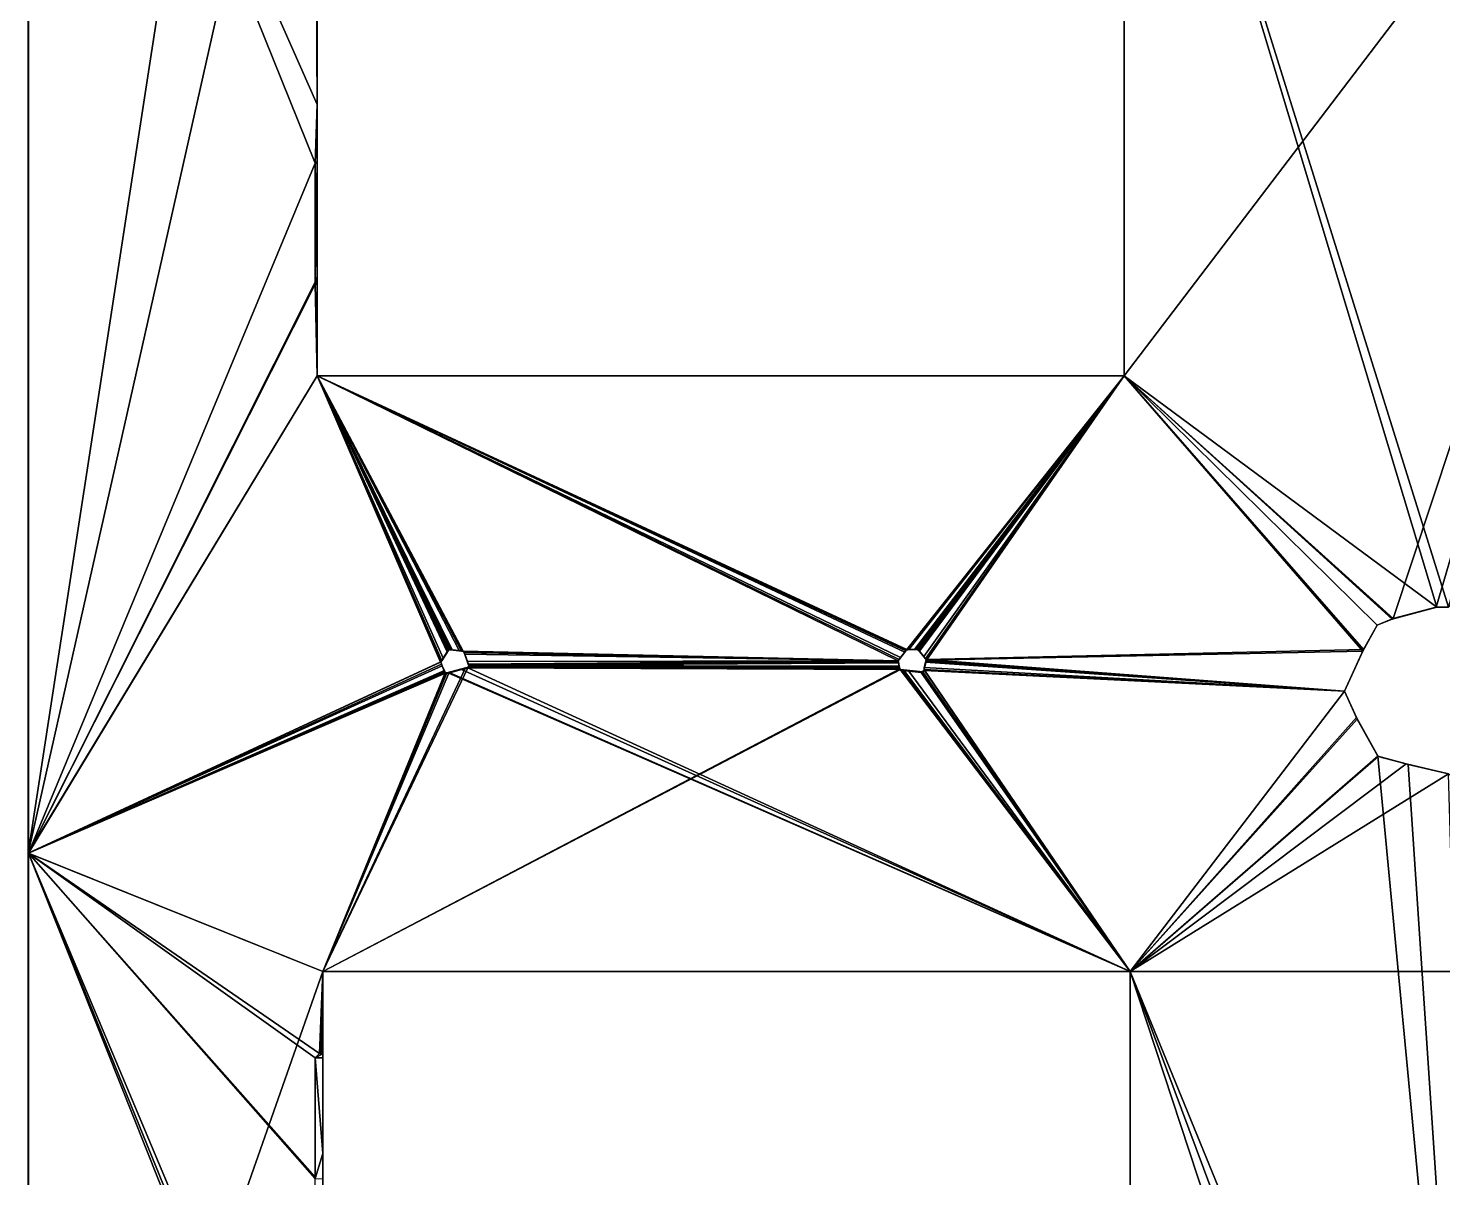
# Model space of a CAD drawing. Extents: x -24027 to 8739, y -18642 to 13672.
# Drawn here: x -24027 to -15820, y -12393 to -5721 of the extents above; entities that cross this region are included whole.
import ezdxf

# ---------------------------------------------------------------- set-up
doc = ezdxf.new("R2010")
doc.units = 0
doc.layers.get('0').update_dxf_attribs({"linetype": 'CONTINUOUS'})

msp = doc.modelspace()

# ---------------------------------------------------------------- linework, layer by layer
at = {"color": 7}
for points in [[(-24026.9, 11101.4, -3441.7), (-22335.1, 485.3, -3441.7), (-24026.9, -10508.1, -3441.7), (-24026.9, 11101.4, -3441.7)], [(-24026.9, 11101.4, -3441.7), (-24026.9, -10508.1, -3441.7), (-24026.9, 11101.4, -4434.5), (-24026.9, 11101.4, -3441.7)], [(-24026.9, -16070.9, -4434.5), (-24026.9, 11101.4, -4434.5), (-24026.9, -10508.1, -3441.7), (-24026.9, -16070.9, -4434.5)], [(-24026.9, 11101.4, -4434.5), (-24026.9, -16070.9, -4434.5), (-24026.2, -10508.1, -4434.5), (-24026.9, 11101.4, -4434.5)], [(-24026.9, 11101.4, -4434.5), (-24026.2, -10508.1, -4434.5), (-24026.2, -2375, -4434.5), (-24026.9, 11101.4, -4434.5)], [(-22351.7, -3054.1, -3441.7), (-24026.9, -10508.1, -3441.7), (-22335.1, 485.3, -3441.7), (-22351.7, -3054.1, -3441.7)], [(-22351.7, -6162.2, -4434.5), (-24026.2, -2375, -4434.5), (-22362.3, -6503.9, -4434.5), (-22351.7, -6162.2, -4434.5)], [(-22362.7, -4213.4, -4434.5), (-24026.2, -2375, -4434.5), (-22351.7, -6162.2, -4434.5), (-22362.7, -4213.4, -4434.5)], [(-24026.2, -10508.1, -4434.5), (-22362.3, -6503.9, -4434.5), (-24026.2, -2375, -4434.5), (-24026.2, -10508.1, -4434.5)], [(-17667.6, -7738.5, -4434.5), (-16107, -9146.4, -4434.5), (-14078.3, -3021, -4434.5), (-17667.6, -7738.5, -4434.5)], [(-17667.6, -3054.1, -4434.5), (-17667.6, -7738.5, -4434.5), (-14078.3, -3021, -4434.5), (-17667.6, -3054.1, -4434.5)], [(-15858.3, -9080.1, -4434.5), (-14078.3, -3021, -4434.5), (-16107, -9146.4, -4434.5), (-15858.3, -9080.1, -4434.5)], [(-15786.9, -9080.1, -4434.5), (-14078.3, -3021, -4434.5), (-15858.3, -9080.1, -4434.5), (-15786.9, -9080.1, -4434.5)], [(-24026.9, -10508.1, -3441.7), (-22351.7, -3054.1, -3441.7), (-22351.7, -7738.5, -3441.7), (-24026.9, -10508.1, -3441.7)], [(-22351.7, -7738.5, -3441.7), (-22351.7, -3054.1, -3441.7), (-22351.7, -6504.1, -4237.8), (-22351.7, -7738.5, -3441.7)], [(-22351.7, -4213.4, -4235.2), (-22351.7, -6504.1, -4237.8), (-22351.7, -3054.1, -3441.7), (-22351.7, -4213.4, -4235.2)], [(-17667.6, -3054.1, -3441.7), (-17667.6, -7738.5, -3441.7), (-17667.6, -7738.5, -4434.5), (-17667.6, -3054.1, -3441.7)], [(-17667.6, -7738.5, -4434.5), (-17667.6, -3054.1, -4434.5), (-17667.6, -3054.1, -3441.7), (-17667.6, -7738.5, -4434.5)], [(-15853.3, -9080.1, -3441.7), (-17667.6, -3054.1, -3441.7), (-15786.9, -9080.1, -3441.7), (-15853.3, -9080.1, -3441.7)], [(-17667.6, -7738.5, -3441.7), (-17667.6, -3054.1, -3441.7), (-15853.3, -9080.1, -3441.7), (-17667.6, -7738.5, -3441.7)], [(-17667.6, -3054.1, -3441.7), (-14078.3, -7705.4, -3441.7), (-15786.9, -9080.1, -3441.7), (-17667.6, -3054.1, -3441.7)], [(-22362.1, -4213.8, -4434.5), (-22362.7, -4213.4, -4434.5), (-22351.7, -6162.2, -4434.5), (-22362.1, -4213.8, -4434.5)], [(-22351.7, -4224, -4434.5), (-22362.1, -4213.8, -4434.5), (-22351.7, -6162.2, -4434.5), (-22351.7, -4224, -4434.5)], [(-22351.7, -6162.2, -4434.5), (-22351.7, -6504.1, -4237.8), (-22351.7, -4213.4, -4235.2), (-22351.7, -6162.2, -4434.5)], [(-22351.7, -4213.4, -4252), (-22351.7, -6162.2, -4434.5), (-22351.7, -4213.4, -4235.2), (-22351.7, -4213.4, -4252)], [(-22351.7, -4224, -4379.6), (-22351.7, -6162.2, -4434.5), (-22351.7, -4213.4, -4252), (-22351.7, -4224, -4379.6)], [(-22351.7, -4224, -4434.5), (-22351.7, -6162.2, -4434.5), (-22351.7, -4224, -4379.6), (-22351.7, -4224, -4434.5)], [(-22351.7, -6493.3, -4434.5), (-22351.7, -6162.2, -4434.5), (-22362.3, -6503.9, -4434.5), (-22351.7, -6493.3, -4434.5)], [(-22351.7, -6503.4, -4242), (-22351.7, -6162.2, -4434.5), (-22351.7, -6504.1, -4255.1), (-22351.7, -6503.4, -4242)], [(-22351.7, -6503.4, -4242), (-22351.7, -6504.1, -4237.8), (-22351.7, -6162.2, -4434.5), (-22351.7, -6503.4, -4242)], [(-22351.7, -6504.1, -4255.1), (-22351.7, -6162.2, -4434.5), (-22351.7, -6493.5, -4381.8), (-22351.7, -6504.1, -4255.1)], [(-22351.7, -6493.3, -4434.5), (-22351.7, -6493.5, -4381.8), (-22351.7, -6162.2, -4434.5), (-22351.7, -6493.3, -4434.5)], [(-22362.3, -6503.9, -4434.5), (-24026.2, -10508.1, -4434.5), (-22362.3, -6504.1, -4434.5), (-22362.3, -6503.9, -4434.5)], [(-22362.6, -7195, -4434.5), (-22362.3, -6504.1, -4434.5), (-24026.2, -10508.1, -4434.5), (-22362.6, -7195, -4434.5)], [(-22362.3, -6504.1, -4373), (-22362.6, -7195, -4434.5), (-22362.6, -7205.7, -4374.3), (-22362.3, -6504.1, -4373)], [(-22362.6, -7205.7, -4374.3), (-22351.7, -7162, -4235.1), (-22362.3, -6504.1, -4373), (-22362.6, -7205.7, -4374.3)], [(-22362.3, -6504.1, -4373), (-22362.3, -6504.1, -4434.5), (-22362.6, -7195, -4434.5), (-22362.3, -6504.1, -4373)], [(-22362.3, -6503.9, -4434.5), (-22351.7, -6493.5, -4381.8), (-22351.7, -6493.3, -4434.5), (-22362.3, -6503.9, -4434.5)], [(-22362.3, -6503.9, -4434.5), (-22362.3, -6504.1, -4373), (-22351.7, -6493.5, -4381.8), (-22362.3, -6503.9, -4434.5)], [(-22351.7, -6504.1, -4255.1), (-22351.7, -6493.5, -4381.8), (-22362.3, -6504.1, -4373), (-22351.7, -6504.1, -4255.1)], [(-22351.7, -6504.1, -4255.1), (-22362.3, -6504.1, -4373), (-22351.7, -6503.4, -4242), (-22351.7, -6504.1, -4255.1)], [(-22351.7, -6503.4, -4242), (-22362.3, -6504.1, -4373), (-22351.7, -6504.1, -4237.8), (-22351.7, -6503.4, -4242)], [(-22362.3, -6504.1, -4434.5), (-22362.3, -6504.1, -4373), (-22362.3, -6503.9, -4434.5), (-22362.3, -6504.1, -4434.5)], [(-22351.7, -6504.1, -4237.8), (-22362.3, -6504.1, -4373), (-22351.7, -7162, -4235.1), (-22351.7, -6504.1, -4237.8)], [(-22351.7, -7162, -4235.1), (-22351.7, -7738.5, -3441.7), (-22351.7, -6504.1, -4237.8), (-22351.7, -7162, -4235.1)], [(-22362.6, -7195, -4434.5), (-24026.2, -10508.1, -4434.5), (-22362.6, -7205.7, -4434.5), (-22362.6, -7195, -4434.5)], [(-24026.2, -10508.1, -4434.5), (-22351.7, -7738.5, -4434.5), (-22362.6, -7205.7, -4434.5), (-24026.2, -10508.1, -4434.5)], [(-22351.7, -7162, -4235.1), (-22362.6, -7205.7, -4374.3), (-22351.7, -7205.7, -4235.2), (-22351.7, -7162, -4235.1)], [(-22362.6, -7205.7, -4434.5), (-22362.6, -7205.7, -4374.3), (-22362.6, -7195, -4434.5), (-22362.6, -7205.7, -4434.5)], [(-22351.7, -7205.6, -4408.6), (-22351.7, -7205.7, -4252), (-22362.6, -7205.7, -4374.3), (-22351.7, -7205.6, -4408.6)], [(-22362.6, -7205.7, -4374.3), (-22362.1, -7206.1, -4434.5), (-22351.7, -7205.6, -4408.6), (-22362.6, -7205.7, -4374.3)], [(-22362.6, -7205.7, -4374.3), (-22351.7, -7205.7, -4252), (-22351.7, -7205.7, -4235.2), (-22362.6, -7205.7, -4374.3)], [(-22362.1, -7206.1, -4434.5), (-22362.6, -7205.7, -4374.3), (-22362.6, -7205.7, -4434.5), (-22362.1, -7206.1, -4434.5)], [(-22362.1, -7206.1, -4434.5), (-22362.6, -7205.7, -4434.5), (-22351.7, -7738.5, -4434.5), (-22362.1, -7206.1, -4434.5)], [(-22351.7, -7205.8, -4434.5), (-22351.7, -7205.6, -4408.6), (-22362.1, -7206.1, -4434.5), (-22351.7, -7205.8, -4434.5)], [(-22351.7, -7738.5, -4434.5), (-22351.7, -7205.8, -4434.5), (-22362.1, -7206.1, -4434.5), (-22351.7, -7738.5, -4434.5)], [(-22351.7, -7205.7, -4235.2), (-22351.7, -7738.5, -3441.7), (-22351.7, -7162, -4235.1), (-22351.7, -7205.7, -4235.2)], [(-22351.7, -7205.6, -4408.6), (-22351.7, -7738.5, -4434.5), (-22351.7, -7205.7, -4252), (-22351.7, -7205.6, -4408.6)], [(-22351.7, -7205.8, -4434.5), (-22351.7, -7738.5, -4434.5), (-22351.7, -7205.6, -4408.6), (-22351.7, -7205.8, -4434.5)], [(-22351.7, -7205.7, -4252), (-22351.7, -7738.5, -4434.5), (-22351.7, -7205.7, -4235.2), (-22351.7, -7205.7, -4252)], [(-22351.7, -7738.5, -3441.7), (-22351.7, -7205.7, -4235.2), (-22351.7, -7738.5, -4434.5), (-22351.7, -7738.5, -3441.7)], [(-24026.9, -10508.1, -3441.7), (-22351.7, -7738.5, -3441.7), (-21633.7, -9398, -3441.7), (-24026.9, -10508.1, -3441.7)], [(-22351.7, -7738.5, -4434.5), (-24026.2, -10508.1, -4434.5), (-21634.3, -9401, -4434.5), (-22351.7, -7738.5, -4434.5)], [(-17667.6, -7738.5, -4434.5), (-17667.6, -7738.5, -3441.7), (-22351.7, -7738.5, -4434.5), (-17667.6, -7738.5, -4434.5)], [(-18965.7, -9373.6, -3441.7), (-22351.7, -7738.5, -3441.7), (-18941.7, -9341.4, -3441.7), (-18965.7, -9373.6, -3441.7)], [(-18978.9, -9391.4, -3441.7), (-22351.7, -7738.5, -3441.7), (-18965.7, -9373.6, -3441.7), (-18978.9, -9391.4, -3441.7)], [(-18941.7, -9341.4, -3441.7), (-22351.7, -7738.5, -3441.7), (-18936.6, -9332.4, -3441.7), (-18941.7, -9341.4, -3441.7)], [(-21526.8, -9333.3, -3441.7), (-21567.2, -9329, -3441.7), (-22351.7, -7738.5, -3441.7), (-21526.8, -9333.3, -3441.7)], [(-21582.2, -9327.1, -3441.7), (-22351.7, -7738.5, -3441.7), (-21567.2, -9329, -3441.7), (-21582.2, -9327.1, -3441.7)], [(-21596.3, -9340.7, -3441.7), (-22351.7, -7738.5, -3441.7), (-21582.2, -9327.1, -3441.7), (-21596.3, -9340.7, -3441.7)], [(-22351.7, -7738.5, -3441.7), (-21504.4, -9335.7, -3441.7), (-21526.8, -9333.3, -3441.7), (-22351.7, -7738.5, -3441.7)], [(-17667.6, -7738.5, -3441.7), (-18928.6, -9327.1, -3441.7), (-22351.7, -7738.5, -3441.7), (-17667.6, -7738.5, -3441.7)], [(-22351.7, -7738.5, -3441.7), (-18978.9, -9391.4, -3441.7), (-21504.4, -9335.7, -3441.7), (-22351.7, -7738.5, -3441.7)], [(-18928.6, -9327.1, -3441.7), (-18936.6, -9332.4, -3441.7), (-22351.7, -7738.5, -3441.7), (-18928.6, -9327.1, -3441.7)], [(-21620.2, -9377.4, -3441.7), (-22351.7, -7738.5, -3441.7), (-21596.3, -9340.7, -3441.7), (-21620.2, -9377.4, -3441.7)], [(-21620.2, -9377.4, -3441.7), (-21633.7, -9398, -3441.7), (-22351.7, -7738.5, -3441.7), (-21620.2, -9377.4, -3441.7)], [(-22351.7, -7738.5, -4434.5), (-21634.3, -9401, -4434.5), (-21628.3, -9391.8, -4434.5), (-22351.7, -7738.5, -4434.5)], [(-21590.4, -9333.7, -4434.5), (-21584, -9327.6, -4434.5), (-22351.7, -7738.5, -4434.5), (-21590.4, -9333.7, -4434.5)], [(-21628.3, -9391.8, -4434.5), (-21590.4, -9333.7, -4434.5), (-22351.7, -7738.5, -4434.5), (-21628.3, -9391.8, -4434.5)], [(-18973.3, -9385, -4434.5), (-22351.7, -7738.5, -4434.5), (-18979.2, -9392.9, -4434.5), (-18973.3, -9385, -4434.5)], [(-18933, -9330, -4434.5), (-22351.7, -7738.5, -4434.5), (-18935.3, -9334, -4434.5), (-18933, -9330, -4434.5)], [(-22351.7, -7738.5, -4434.5), (-21503.3, -9336.4, -4434.5), (-18979.2, -9392.9, -4434.5), (-22351.7, -7738.5, -4434.5)], [(-18929.4, -9327.6, -4434.5), (-22351.7, -7738.5, -4434.5), (-18933, -9330, -4434.5), (-18929.4, -9327.6, -4434.5)], [(-21513.4, -9335.3, -4434.5), (-21503.3, -9336.4, -4434.5), (-22351.7, -7738.5, -4434.5), (-21513.4, -9335.3, -4434.5)], [(-21577.3, -9328.4, -4434.5), (-21513.4, -9335.3, -4434.5), (-22351.7, -7738.5, -4434.5), (-21577.3, -9328.4, -4434.5)], [(-21584, -9327.6, -4434.5), (-21577.3, -9328.4, -4434.5), (-22351.7, -7738.5, -4434.5), (-21584, -9327.6, -4434.5)], [(-18973.3, -9385, -4434.5), (-18935.3, -9334, -4434.5), (-22351.7, -7738.5, -4434.5), (-18973.3, -9385, -4434.5)], [(-17667.6, -7738.5, -4434.5), (-22351.7, -7738.5, -4434.5), (-18929.4, -9327.6, -4434.5), (-17667.6, -7738.5, -4434.5)], [(-22351.7, -7738.5, -4434.5), (-17667.6, -7738.5, -3441.7), (-22351.7, -7738.5, -3441.7), (-22351.7, -7738.5, -4434.5)], [(-18929.4, -9327.6, -4434.5), (-18924.2, -9327.6, -4434.5), (-17667.6, -7738.5, -4434.5), (-18929.4, -9327.6, -4434.5)], [(-17667.6, -7738.5, -3441.7), (-18916.9, -9327.1, -3441.7), (-18928.6, -9327.1, -3441.7), (-17667.6, -7738.5, -3441.7)], [(-17667.6, -7738.5, -4434.5), (-18924.2, -9327.6, -4434.5), (-18874.8, -9326.3, -4434.5), (-17667.6, -7738.5, -4434.5)], [(-18885.6, -9326.3, -3441.7), (-18916.9, -9327.1, -3441.7), (-17667.6, -7738.5, -3441.7), (-18885.6, -9326.3, -3441.7)], [(-18868.3, -9325.8, -3441.7), (-18885.6, -9326.3, -3441.7), (-17667.6, -7738.5, -3441.7), (-18868.3, -9325.8, -3441.7)], [(-18874.8, -9326.3, -4434.5), (-18867, -9326.1, -4434.5), (-17667.6, -7738.5, -4434.5), (-18874.8, -9326.3, -4434.5)], [(-18856.1, -9335.3, -3441.7), (-18868.3, -9325.8, -3441.7), (-17667.6, -7738.5, -3441.7), (-18856.1, -9335.3, -3441.7)], [(-18861.5, -9330.4, -4434.5), (-17667.6, -7738.5, -4434.5), (-18867, -9326.1, -4434.5), (-18861.5, -9330.4, -4434.5)], [(-17667.6, -7738.5, -4434.5), (-18861.5, -9330.4, -4434.5), (-18821.2, -9379.8, -4434.5), (-17667.6, -7738.5, -4434.5)], [(-18830.6, -9366.5, -3441.7), (-18856.1, -9335.3, -3441.7), (-17667.6, -7738.5, -3441.7), (-18830.6, -9366.5, -3441.7)], [(-18830.6, -9366.5, -3441.7), (-17667.6, -7738.5, -3441.7), (-18816.5, -9383.9, -3441.7), (-18830.6, -9366.5, -3441.7)], [(-18821.2, -9379.8, -4434.5), (-18814.9, -9387.6, -4434.5), (-17667.6, -7738.5, -4434.5), (-18821.2, -9379.8, -4434.5)], [(-18816.5, -9383.9, -3441.7), (-17667.6, -7738.5, -3441.7), (-16279, -9326.5, -3441.7), (-18816.5, -9383.9, -3441.7)], [(-17667.6, -7738.5, -4434.5), (-18814.9, -9387.6, -4434.5), (-16284.1, -9336.4, -4434.5), (-17667.6, -7738.5, -4434.5)], [(-15853.3, -9080.1, -3441.7), (-16114.1, -9149.6, -3441.7), (-17667.6, -7738.5, -3441.7), (-15853.3, -9080.1, -3441.7)], [(-16114.1, -9149.6, -3441.7), (-16200.8, -9185.2, -3441.7), (-17667.6, -7738.5, -3441.7), (-16114.1, -9149.6, -3441.7)], [(-16200.8, -9185.2, -3441.7), (-16279, -9326.5, -3441.7), (-17667.6, -7738.5, -3441.7), (-16200.8, -9185.2, -3441.7)], [(-16200.1, -9184.6, -4434.5), (-16107, -9146.4, -4434.5), (-17667.6, -7738.5, -4434.5), (-16200.1, -9184.6, -4434.5)], [(-16284.1, -9336.4, -4434.5), (-16200.1, -9184.6, -4434.5), (-17667.6, -7738.5, -4434.5), (-16284.1, -9336.4, -4434.5)], [(-15853.3, -9080.1, -3441.7), (-16107, -9146.4, -4434.5), (-16114.1, -9149.6, -3441.7), (-15853.3, -9080.1, -3441.7)], [(-15853.3, -9080.1, -3441.7), (-15858.3, -9080.1, -4434.5), (-16107, -9146.4, -4434.5), (-15853.3, -9080.1, -3441.7)], [(-15858.3, -9080.1, -4434.5), (-15853.3, -9080.1, -3441.7), (-15786.9, -9080.1, -4434.5), (-15858.3, -9080.1, -4434.5)], [(-15786.9, -9080.1, -3441.7), (-15786.9, -9080.1, -4434.5), (-15853.3, -9080.1, -3441.7), (-15786.9, -9080.1, -3441.7)], [(-16284.1, -9336.4, -4434.5), (-16279, -9326.5, -3441.7), (-16200.1, -9184.6, -4434.5), (-16284.1, -9336.4, -4434.5)], [(-16200.8, -9185.2, -3441.7), (-16200.1, -9184.6, -4434.5), (-16279, -9326.5, -3441.7), (-16200.8, -9185.2, -3441.7)], [(-16200.8, -9185.2, -3441.7), (-16114.1, -9149.6, -3441.7), (-16200.1, -9184.6, -4434.5), (-16200.8, -9185.2, -3441.7)], [(-16107, -9146.4, -4434.5), (-16200.1, -9184.6, -4434.5), (-16114.1, -9149.6, -3441.7), (-16107, -9146.4, -4434.5)], [(-21628.3, -9391.8, -4434.5), (-21620.2, -9377.4, -3441.7), (-21590.4, -9333.7, -4434.5), (-21628.3, -9391.8, -4434.5)], [(-21596.3, -9340.7, -3441.7), (-21590.4, -9333.7, -4434.5), (-21620.2, -9377.4, -3441.7), (-21596.3, -9340.7, -3441.7)], [(-21596.3, -9340.7, -3441.7), (-21582.2, -9327.1, -3441.7), (-21590.4, -9333.7, -4434.5), (-21596.3, -9340.7, -3441.7)], [(-21584, -9327.6, -4434.5), (-21590.4, -9333.7, -4434.5), (-21582.2, -9327.1, -3441.7), (-21584, -9327.6, -4434.5)], [(-21582.2, -9327.1, -3441.7), (-21577.3, -9328.4, -4434.5), (-21584, -9327.6, -4434.5), (-21582.2, -9327.1, -3441.7)], [(-21567.2, -9329, -3441.7), (-21577.3, -9328.4, -4434.5), (-21582.2, -9327.1, -3441.7), (-21567.2, -9329, -3441.7)], [(-21526.8, -9333.3, -3441.7), (-21577.3, -9328.4, -4434.5), (-21567.2, -9329, -3441.7), (-21526.8, -9333.3, -3441.7)], [(-21526.8, -9333.3, -3441.7), (-21513.4, -9335.3, -4434.5), (-21577.3, -9328.4, -4434.5), (-21526.8, -9333.3, -3441.7)], [(-21526.8, -9333.3, -3441.7), (-21504.4, -9335.7, -3441.7), (-21513.4, -9335.3, -4434.5), (-21526.8, -9333.3, -3441.7)], [(-21503.3, -9336.4, -4434.5), (-21513.4, -9335.3, -4434.5), (-21504.4, -9335.7, -3441.7), (-21503.3, -9336.4, -4434.5)], [(-21494, -9352.9, -3441.7), (-21498.7, -9344.1, -4434.5), (-21504.4, -9335.7, -3441.7), (-21494, -9352.9, -3441.7)], [(-21503.3, -9336.4, -4434.5), (-21504.4, -9335.7, -3441.7), (-21498.7, -9344.1, -4434.5), (-21503.3, -9336.4, -4434.5)], [(-21504.4, -9335.7, -3441.7), (-18978.9, -9391.4, -3441.7), (-21494, -9352.9, -3441.7), (-21504.4, -9335.7, -3441.7)], [(-21498.7, -9344.1, -4434.5), (-18979.2, -9392.9, -4434.5), (-21503.3, -9336.4, -4434.5), (-21498.7, -9344.1, -4434.5)], [(-21479, -9395.5, -3441.7), (-21475, -9411.6, -4434.5), (-21498.7, -9344.1, -4434.5), (-21479, -9395.5, -3441.7)], [(-21479, -9395.5, -3441.7), (-21498.7, -9344.1, -4434.5), (-21494, -9352.9, -3441.7), (-21479, -9395.5, -3441.7)], [(-21498.7, -9344.1, -4434.5), (-21475, -9411.6, -4434.5), (-18979.2, -9392.9, -4434.5), (-21498.7, -9344.1, -4434.5)], [(-21494, -9352.9, -3441.7), (-18978.9, -9391.4, -3441.7), (-21479, -9395.5, -3441.7), (-21494, -9352.9, -3441.7)], [(-18973.3, -9385, -4434.5), (-18965.7, -9373.6, -3441.7), (-18935.3, -9334, -4434.5), (-18973.3, -9385, -4434.5)], [(-18941.7, -9341.4, -3441.7), (-18935.3, -9334, -4434.5), (-18965.7, -9373.6, -3441.7), (-18941.7, -9341.4, -3441.7)], [(-18941.7, -9341.4, -3441.7), (-18936.6, -9332.4, -3441.7), (-18935.3, -9334, -4434.5), (-18941.7, -9341.4, -3441.7)], [(-18936.6, -9332.4, -3441.7), (-18928.6, -9327.1, -3441.7), (-18933, -9330, -4434.5), (-18936.6, -9332.4, -3441.7)], [(-18935.3, -9334, -4434.5), (-18936.6, -9332.4, -3441.7), (-18933, -9330, -4434.5), (-18935.3, -9334, -4434.5)], [(-18929.4, -9327.6, -4434.5), (-18933, -9330, -4434.5), (-18928.6, -9327.1, -3441.7), (-18929.4, -9327.6, -4434.5)], [(-18929.4, -9327.6, -4434.5), (-18928.6, -9327.1, -3441.7), (-18924.2, -9327.6, -4434.5), (-18929.4, -9327.6, -4434.5)], [(-18916.9, -9327.1, -3441.7), (-18924.2, -9327.6, -4434.5), (-18928.6, -9327.1, -3441.7), (-18916.9, -9327.1, -3441.7)], [(-18874.8, -9326.3, -4434.5), (-18924.2, -9327.6, -4434.5), (-18885.6, -9326.3, -3441.7), (-18874.8, -9326.3, -4434.5)], [(-18916.9, -9327.1, -3441.7), (-18885.6, -9326.3, -3441.7), (-18924.2, -9327.6, -4434.5), (-18916.9, -9327.1, -3441.7)], [(-18874.8, -9326.3, -4434.5), (-18885.6, -9326.3, -3441.7), (-18868.3, -9325.8, -3441.7), (-18874.8, -9326.3, -4434.5)], [(-18874.8, -9326.3, -4434.5), (-18868.3, -9325.8, -3441.7), (-18867, -9326.1, -4434.5), (-18874.8, -9326.3, -4434.5)], [(-18856.1, -9335.3, -3441.7), (-18861.5, -9330.4, -4434.5), (-18868.3, -9325.8, -3441.7), (-18856.1, -9335.3, -3441.7)], [(-18867, -9326.1, -4434.5), (-18868.3, -9325.8, -3441.7), (-18861.5, -9330.4, -4434.5), (-18867, -9326.1, -4434.5)], [(-18821.2, -9379.8, -4434.5), (-18861.5, -9330.4, -4434.5), (-18830.6, -9366.5, -3441.7), (-18821.2, -9379.8, -4434.5)], [(-18856.1, -9335.3, -3441.7), (-18830.6, -9366.5, -3441.7), (-18861.5, -9330.4, -4434.5), (-18856.1, -9335.3, -3441.7)], [(-16279, -9326.5, -3441.7), (-16389.5, -9569.1, -3441.7), (-18816.5, -9383.9, -3441.7), (-16279, -9326.5, -3441.7)], [(-16389.5, -9567.8, -4434.5), (-16284.1, -9336.4, -4434.5), (-18814.9, -9387.6, -4434.5), (-16389.5, -9567.8, -4434.5)], [(-16279, -9326.5, -3441.7), (-16284.1, -9336.4, -4434.5), (-16389.5, -9569.1, -3441.7), (-16279, -9326.5, -3441.7)], [(-16389.5, -9567.8, -4434.5), (-16389.5, -9569.1, -3441.7), (-16284.1, -9336.4, -4434.5), (-16389.5, -9567.8, -4434.5)], [(-21633.7, -9398, -3441.7), (-21624.7, -9420.4, -3441.7), (-24026.9, -10508.1, -3441.7), (-21633.7, -9398, -3441.7)], [(-21624.7, -9420.4, -3441.7), (-21612.9, -9448.6, -3441.7), (-24026.9, -10508.1, -3441.7), (-21624.7, -9420.4, -3441.7)], [(-21630.3, -9411.1, -4434.5), (-21634.3, -9401, -4434.5), (-24026.2, -10508.1, -4434.5), (-21630.3, -9411.1, -4434.5)], [(-21611.7, -9455.6, -4434.5), (-21630.3, -9411.1, -4434.5), (-24026.2, -10508.1, -4434.5), (-21611.7, -9455.6, -4434.5)], [(-22318.6, -11195.1, -4434.5), (-21473.8, -9428.5, -4434.5), (-21490.7, -9433, -4434.5), (-22318.6, -11195.1, -4434.5)], [(-21473.8, -9428.5, -4434.5), (-22318.6, -11195.1, -4434.5), (-18970.9, -9439.5, -4434.5), (-21473.8, -9428.5, -4434.5)], [(-21490.7, -9433, -4434.5), (-21597.7, -9461.3, -4434.5), (-22318.6, -11195.1, -4434.5), (-21490.7, -9433, -4434.5)], [(-21633.7, -9398, -3441.7), (-21628.3, -9391.8, -4434.5), (-21634.3, -9401, -4434.5), (-21633.7, -9398, -3441.7)], [(-21634.3, -9401, -4434.5), (-21630.3, -9411.1, -4434.5), (-21633.7, -9398, -3441.7), (-21634.3, -9401, -4434.5)], [(-21620.2, -9377.4, -3441.7), (-21628.3, -9391.8, -4434.5), (-21633.7, -9398, -3441.7), (-21620.2, -9377.4, -3441.7)], [(-21624.7, -9420.4, -3441.7), (-21633.7, -9398, -3441.7), (-21630.3, -9411.1, -4434.5), (-21624.7, -9420.4, -3441.7)], [(-21611.7, -9455.6, -4434.5), (-21624.7, -9420.4, -3441.7), (-21630.3, -9411.1, -4434.5), (-21611.7, -9455.6, -4434.5)], [(-21611.7, -9455.6, -4434.5), (-21612.9, -9448.6, -3441.7), (-21624.7, -9420.4, -3441.7), (-21611.7, -9455.6, -4434.5)], [(-21490.7, -9433, -4434.5), (-21514.1, -9443.3, -3441.7), (-21597.7, -9461.3, -4434.5), (-21490.7, -9433, -4434.5)], [(-21514.1, -9443.3, -3441.7), (-21490.7, -9433, -4434.5), (-21476.5, -9433.3, -3441.7), (-21514.1, -9443.3, -3441.7)], [(-21476.5, -9433.3, -3441.7), (-17634.2, -11195.1, -3441.7), (-21514.1, -9443.3, -3441.7), (-21476.5, -9433.3, -3441.7)], [(-21476.5, -9433.3, -3441.7), (-21490.7, -9433, -4434.5), (-21473.8, -9428.5, -4434.5), (-21476.5, -9433.3, -3441.7)], [(-21479, -9395.5, -3441.7), (-18978.9, -9391.4, -3441.7), (-21470.7, -9419.2, -3441.7), (-21479, -9395.5, -3441.7)], [(-21479, -9395.5, -3441.7), (-21470.7, -9419.2, -3441.7), (-21475, -9411.6, -4434.5), (-21479, -9395.5, -3441.7)], [(-21476.5, -9433.3, -3441.7), (-21473.8, -9428.5, -4434.5), (-21470.7, -9419.2, -3441.7), (-21476.5, -9433.3, -3441.7)], [(-21470.7, -9419.2, -3441.7), (-18968.6, -9442.8, -3441.7), (-21476.5, -9433.3, -3441.7), (-21470.7, -9419.2, -3441.7)], [(-17634.2, -11195.1, -3441.7), (-21476.5, -9433.3, -3441.7), (-18968.6, -9442.8, -3441.7), (-17634.2, -11195.1, -3441.7)], [(-21475, -9411.6, -4434.5), (-21471.3, -9422.2, -4434.5), (-18979.2, -9392.9, -4434.5), (-21475, -9411.6, -4434.5)], [(-21471.3, -9422.2, -4434.5), (-21475, -9411.6, -4434.5), (-21470.7, -9419.2, -3441.7), (-21471.3, -9422.2, -4434.5)], [(-21471.3, -9422.2, -4434.5), (-21470.7, -9419.2, -3441.7), (-21473.8, -9428.5, -4434.5), (-21471.3, -9422.2, -4434.5)], [(-21471.3, -9422.2, -4434.5), (-21473.8, -9428.5, -4434.5), (-18970.9, -9439.5, -4434.5), (-21471.3, -9422.2, -4434.5)], [(-18978.4, -9398.1, -4434.5), (-18979.2, -9392.9, -4434.5), (-21471.3, -9422.2, -4434.5), (-18978.4, -9398.1, -4434.5)], [(-18973.3, -9431, -4434.5), (-18978.4, -9398.1, -4434.5), (-21471.3, -9422.2, -4434.5), (-18973.3, -9431, -4434.5)], [(-18970.9, -9439.5, -4434.5), (-18973.3, -9431, -4434.5), (-21471.3, -9422.2, -4434.5), (-18970.9, -9439.5, -4434.5)], [(-18977.2, -9403, -3441.7), (-21470.7, -9419.2, -3441.7), (-18978.9, -9391.4, -3441.7), (-18977.2, -9403, -3441.7)], [(-18974, -9423.8, -3441.7), (-21470.7, -9419.2, -3441.7), (-18977.2, -9403, -3441.7), (-18974, -9423.8, -3441.7)], [(-18968.6, -9442.8, -3441.7), (-21470.7, -9419.2, -3441.7), (-18974, -9423.8, -3441.7), (-18968.6, -9442.8, -3441.7)], [(-18979.2, -9392.9, -4434.5), (-18978.9, -9391.4, -3441.7), (-18973.3, -9385, -4434.5), (-18979.2, -9392.9, -4434.5)], [(-18978.9, -9391.4, -3441.7), (-18979.2, -9392.9, -4434.5), (-18978.4, -9398.1, -4434.5), (-18978.9, -9391.4, -3441.7)], [(-18965.7, -9373.6, -3441.7), (-18973.3, -9385, -4434.5), (-18978.9, -9391.4, -3441.7), (-18965.7, -9373.6, -3441.7)], [(-18978.9, -9391.4, -3441.7), (-18978.4, -9398.1, -4434.5), (-18977.2, -9403, -3441.7), (-18978.9, -9391.4, -3441.7)], [(-18977.2, -9403, -3441.7), (-18978.4, -9398.1, -4434.5), (-18974, -9423.8, -3441.7), (-18977.2, -9403, -3441.7)], [(-18973.3, -9431, -4434.5), (-18974, -9423.8, -3441.7), (-18978.4, -9398.1, -4434.5), (-18973.3, -9431, -4434.5)], [(-18974, -9423.8, -3441.7), (-18973.3, -9431, -4434.5), (-18968.6, -9442.8, -3441.7), (-18974, -9423.8, -3441.7)], [(-18970.9, -9439.5, -4434.5), (-18968.6, -9442.8, -3441.7), (-18973.3, -9431, -4434.5), (-18970.9, -9439.5, -4434.5)], [(-18830.6, -9366.5, -3441.7), (-18816.5, -9383.9, -3441.7), (-18821.2, -9379.8, -4434.5), (-18830.6, -9366.5, -3441.7)], [(-18828.5, -9442.2, -4434.5), (-18816.8, -9395.1, -4434.5), (-18828, -9430.5, -3441.7), (-18828.5, -9442.2, -4434.5)], [(-18816.8, -9395.1, -4434.5), (-18828.5, -9442.2, -4434.5), (-16389.5, -9567.8, -4434.5), (-18816.8, -9395.1, -4434.5)], [(-18826.3, -9445.6, -3441.7), (-18828.5, -9442.2, -4434.5), (-18828, -9430.5, -3441.7), (-18826.3, -9445.6, -3441.7)], [(-18820.6, -9400.7, -3441.7), (-18828, -9430.5, -3441.7), (-18816.8, -9395.1, -4434.5), (-18820.6, -9400.7, -3441.7)], [(-18820.6, -9400.7, -3441.7), (-16389.5, -9569.1, -3441.7), (-18828, -9430.5, -3441.7), (-18820.6, -9400.7, -3441.7)], [(-18828, -9430.5, -3441.7), (-16389.5, -9569.1, -3441.7), (-18826.3, -9445.6, -3441.7), (-18828, -9430.5, -3441.7)], [(-18814.9, -9387.6, -4434.5), (-18821.2, -9379.8, -4434.5), (-18816.5, -9383.9, -3441.7), (-18814.9, -9387.6, -4434.5)], [(-18820.6, -9400.7, -3441.7), (-18816.8, -9395.1, -4434.5), (-18816.5, -9383.9, -3441.7), (-18820.6, -9400.7, -3441.7)], [(-18820.6, -9400.7, -3441.7), (-18816.5, -9383.9, -3441.7), (-16389.5, -9569.1, -3441.7), (-18820.6, -9400.7, -3441.7)], [(-18814.9, -9387.6, -4434.5), (-18816.5, -9383.9, -3441.7), (-18816.8, -9395.1, -4434.5), (-18814.9, -9387.6, -4434.5)], [(-18814.9, -9387.6, -4434.5), (-18816.8, -9395.1, -4434.5), (-16389.5, -9567.8, -4434.5), (-18814.9, -9387.6, -4434.5)], [(-21612.9, -9448.6, -3441.7), (-21606.3, -9464.4, -3441.7), (-24026.9, -10508.1, -3441.7), (-21612.9, -9448.6, -3441.7)], [(-24026.9, -10508.1, -3441.7), (-21606.3, -9464.4, -3441.7), (-22318.6, -11195.1, -3441.7), (-24026.9, -10508.1, -3441.7)], [(-21608.7, -9462.7, -4434.5), (-21611.7, -9455.6, -4434.5), (-24026.2, -10508.1, -4434.5), (-21608.7, -9462.7, -4434.5)], [(-22318.6, -11195.1, -4434.5), (-21608.7, -9462.7, -4434.5), (-24026.2, -10508.1, -4434.5), (-22318.6, -11195.1, -4434.5)], [(-18965.8, -9441.9, -4434.5), (-18970.9, -9439.5, -4434.5), (-22318.6, -11195.1, -4434.5), (-18965.8, -9441.9, -4434.5)], [(-17634.2, -11195.1, -4434.5), (-18965.8, -9441.9, -4434.5), (-22318.6, -11195.1, -4434.5), (-17634.2, -11195.1, -4434.5)], [(-21597.7, -9461.3, -4434.5), (-21599.6, -9462.7, -4434.5), (-22318.6, -11195.1, -4434.5), (-21597.7, -9461.3, -4434.5)], [(-21599.6, -9462.7, -4434.5), (-21608.7, -9462.7, -4434.5), (-22318.6, -11195.1, -4434.5), (-21599.6, -9462.7, -4434.5)], [(-21585.9, -9464.4, -3441.7), (-22318.6, -11195.1, -3441.7), (-21606.3, -9464.4, -3441.7), (-21585.9, -9464.4, -3441.7)], [(-22318.6, -11195.1, -3441.7), (-21585.9, -9464.4, -3441.7), (-17634.2, -11195.1, -3441.7), (-22318.6, -11195.1, -3441.7)], [(-21612.9, -9448.6, -3441.7), (-21611.7, -9455.6, -4434.5), (-21606.3, -9464.4, -3441.7), (-21612.9, -9448.6, -3441.7)], [(-21608.7, -9462.7, -4434.5), (-21606.3, -9464.4, -3441.7), (-21611.7, -9455.6, -4434.5), (-21608.7, -9462.7, -4434.5)], [(-21608.7, -9462.7, -4434.5), (-21599.6, -9462.7, -4434.5), (-21606.3, -9464.4, -3441.7), (-21608.7, -9462.7, -4434.5)], [(-21585.9, -9464.4, -3441.7), (-21606.3, -9464.4, -3441.7), (-21599.6, -9462.7, -4434.5), (-21585.9, -9464.4, -3441.7)], [(-21599.6, -9462.7, -4434.5), (-21597.7, -9461.3, -4434.5), (-21585.9, -9464.4, -3441.7), (-21599.6, -9462.7, -4434.5)], [(-21581.6, -9461.2, -3441.7), (-21597.7, -9461.3, -4434.5), (-21514.1, -9443.3, -3441.7), (-21581.6, -9461.2, -3441.7)], [(-21581.6, -9461.2, -3441.7), (-21585.9, -9464.4, -3441.7), (-21597.7, -9461.3, -4434.5), (-21581.6, -9461.2, -3441.7)], [(-21585.9, -9464.4, -3441.7), (-21581.6, -9461.2, -3441.7), (-17634.2, -11195.1, -3441.7), (-21585.9, -9464.4, -3441.7)], [(-21514.1, -9443.3, -3441.7), (-17634.2, -11195.1, -3441.7), (-21581.6, -9461.2, -3441.7), (-21514.1, -9443.3, -3441.7)], [(-18970.9, -9439.5, -4434.5), (-18965.8, -9441.9, -4434.5), (-18968.6, -9442.8, -3441.7), (-18970.9, -9439.5, -4434.5)], [(-18957.2, -9448.1, -3441.7), (-18968.6, -9442.8, -3441.7), (-18965.8, -9441.9, -4434.5), (-18957.2, -9448.1, -3441.7)], [(-18957.2, -9448.1, -3441.7), (-17634.2, -11195.1, -3441.7), (-18968.6, -9442.8, -3441.7), (-18957.2, -9448.1, -3441.7)], [(-18965.8, -9441.9, -4434.5), (-18947.8, -9443.8, -4434.5), (-18957.2, -9448.1, -3441.7), (-18965.8, -9441.9, -4434.5)], [(-18965.8, -9441.9, -4434.5), (-17634.2, -11195.1, -4434.5), (-18947.8, -9443.8, -4434.5), (-18965.8, -9441.9, -4434.5)], [(-18916.9, -9452.3, -3441.7), (-18957.2, -9448.1, -3441.7), (-18947.8, -9443.8, -4434.5), (-18916.9, -9452.3, -3441.7)], [(-18916.9, -9452.3, -3441.7), (-17634.2, -11195.1, -3441.7), (-18957.2, -9448.1, -3441.7), (-18916.9, -9452.3, -3441.7)], [(-18947.8, -9443.8, -4434.5), (-18836.9, -9455.3, -4434.5), (-18916.9, -9452.3, -3441.7), (-18947.8, -9443.8, -4434.5)], [(-18947.8, -9443.8, -4434.5), (-17634.2, -11195.1, -4434.5), (-18836.9, -9455.3, -4434.5), (-18947.8, -9443.8, -4434.5)], [(-18846.9, -9459.6, -3441.7), (-18916.9, -9452.3, -3441.7), (-18836.9, -9455.3, -4434.5), (-18846.9, -9459.6, -3441.7)], [(-18846.9, -9459.6, -3441.7), (-17634.2, -11195.1, -3441.7), (-18916.9, -9452.3, -3441.7), (-18846.9, -9459.6, -3441.7)], [(-18846.9, -9459.6, -3441.7), (-18836.9, -9455.3, -4434.5), (-18826.3, -9445.6, -3441.7), (-18846.9, -9459.6, -3441.7)], [(-18826.3, -9445.6, -3441.7), (-17634.2, -11195.1, -3441.7), (-18846.9, -9459.6, -3441.7), (-18826.3, -9445.6, -3441.7)], [(-18827.7, -9449, -4434.5), (-18826.3, -9445.6, -3441.7), (-18836.9, -9455.3, -4434.5), (-18827.7, -9449, -4434.5)], [(-18836.9, -9455.3, -4434.5), (-17634.2, -11195.1, -4434.5), (-18827.7, -9449, -4434.5), (-18836.9, -9455.3, -4434.5)], [(-18828.5, -9442.2, -4434.5), (-18826.3, -9445.6, -3441.7), (-18827.7, -9449, -4434.5), (-18828.5, -9442.2, -4434.5)], [(-18828.5, -9442.2, -4434.5), (-18827.7, -9449, -4434.5), (-16389.5, -9567.8, -4434.5), (-18828.5, -9442.2, -4434.5)], [(-17634.2, -11195.1, -4434.5), (-16389.5, -9567.8, -4434.5), (-18827.7, -9449, -4434.5), (-17634.2, -11195.1, -4434.5)], [(-17634.2, -11195.1, -3441.7), (-18826.3, -9445.6, -3441.7), (-16389.5, -9569.1, -3441.7), (-17634.2, -11195.1, -3441.7)], [(-17634.2, -11195.1, -4434.5), (-16315.5, -9730.2, -4434.5), (-16389.5, -9567.8, -4434.5), (-17634.2, -11195.1, -4434.5)], [(-16320.7, -9720.3, -3441.7), (-17634.2, -11195.1, -3441.7), (-16389.5, -9569.1, -3441.7), (-16320.7, -9720.3, -3441.7)], [(-16389.5, -9569.1, -3441.7), (-16389.5, -9567.8, -4434.5), (-16320.7, -9720.3, -3441.7), (-16389.5, -9569.1, -3441.7)], [(-16315.5, -9730.2, -4434.5), (-16320.7, -9720.3, -3441.7), (-16389.5, -9567.8, -4434.5), (-16315.5, -9730.2, -4434.5)], [(-16195.1, -9947.2, -3441.7), (-17634.2, -11195.1, -3441.7), (-16320.7, -9720.3, -3441.7), (-16195.1, -9947.2, -3441.7)], [(-16315.5, -9730.2, -4434.5), (-17634.2, -11195.1, -4434.5), (-16195.8, -9946.6, -4434.5), (-16315.5, -9730.2, -4434.5)], [(-16320.7, -9720.3, -3441.7), (-16315.5, -9730.2, -4434.5), (-16195.1, -9947.2, -3441.7), (-16320.7, -9720.3, -3441.7)], [(-16195.8, -9946.6, -4434.5), (-16195.1, -9947.2, -3441.7), (-16315.5, -9730.2, -4434.5), (-16195.8, -9946.6, -4434.5)], [(-15609.2, -16148.9, -4434.5), (-16195.8, -9946.6, -4434.5), (-17634.2, -11195.1, -4434.5), (-15609.2, -16148.9, -4434.5)], [(-16195.1, -9947.2, -3441.7), (-16032.5, -9990.6, -3441.7), (-17634.2, -11195.1, -3441.7), (-16195.1, -9947.2, -3441.7)], [(-16032.5, -9990.6, -3441.7), (-15786.9, -10047.4, -3441.7), (-17634.2, -11195.1, -3441.7), (-16032.5, -9990.6, -3441.7)], [(-16195.1, -9947.2, -3441.7), (-16195.8, -9946.6, -4434.5), (-16032.5, -9990.6, -3441.7), (-16195.1, -9947.2, -3441.7)], [(-16021.2, -9993.2, -4434.5), (-16032.5, -9990.6, -3441.7), (-16195.8, -9946.6, -4434.5), (-16021.2, -9993.2, -4434.5)], [(-15609.2, -16148.9, -4434.5), (-16021.2, -9993.2, -4434.5), (-16195.8, -9946.6, -4434.5), (-15609.2, -16148.9, -4434.5)], [(-16032.5, -9990.6, -3441.7), (-16021.2, -9993.2, -4434.5), (-15786.9, -10047.4, -3441.7), (-16032.5, -9990.6, -3441.7)], [(-15786.9, -10047.4, -4434.5), (-15786.9, -10047.4, -3441.7), (-16021.2, -9993.2, -4434.5), (-15786.9, -10047.4, -4434.5)], [(-16021.2, -9993.2, -4434.5), (-15609.2, -16148.9, -4434.5), (-15786.9, -10047.4, -4434.5), (-16021.2, -9993.2, -4434.5)], [(-17634.2, -11195.1, -3441.7), (-15786.9, -10047.4, -3441.7), (-14045.2, -11195.1, -3441.7), (-17634.2, -11195.1, -3441.7)], [(-24026.9, -10508.1, -3441.7), (-22318.6, -11195.1, -3441.7), (-24026.9, -16070.9, -3441.7), (-24026.9, -10508.1, -3441.7)], [(-24026.9, -10508.1, -3441.7), (-24026.9, -16070.9, -3441.7), (-24026.9, -16070.9, -4434.5), (-24026.9, -10508.1, -3441.7)], [(-22362.3, -14689.2, -4434.5), (-24026.2, -10508.1, -4434.5), (-24026.9, -16070.9, -4434.5), (-22362.3, -14689.2, -4434.5)], [(-22318.6, -14574.6, -4434.5), (-24026.2, -10508.1, -4434.5), (-22336.5, -14663.3, -4434.5), (-22318.6, -14574.6, -4434.5)], [(-22336.7, -14663.6, -4434.5), (-22336.5, -14663.3, -4434.5), (-24026.2, -10508.1, -4434.5), (-22336.7, -14663.6, -4434.5)], [(-22362.3, -14689.2, -4434.5), (-22336.7, -14663.6, -4434.5), (-24026.2, -10508.1, -4434.5), (-22362.3, -14689.2, -4434.5)], [(-22362.4, -12387.3, -4434.5), (-24026.2, -10508.1, -4434.5), (-22362.7, -12398.1, -4434.5), (-22362.4, -12387.3, -4434.5)], [(-24026.2, -10508.1, -4434.5), (-22318.6, -14574.6, -4434.5), (-22362.7, -12398.1, -4434.5), (-24026.2, -10508.1, -4434.5)], [(-22362.4, -12387.3, -4434.5), (-22362.1, -11696.1, -4434.5), (-24026.2, -10508.1, -4434.5), (-22362.4, -12387.3, -4434.5)], [(-22318.6, -11195.1, -4434.5), (-24026.2, -10508.1, -4434.5), (-22336.6, -11671, -4434.5), (-22318.6, -11195.1, -4434.5)], [(-22362.1, -11696.1, -4434.5), (-22336.6, -11671, -4434.5), (-24026.2, -10508.1, -4434.5), (-22362.1, -11696.1, -4434.5)], [(-22318.6, -15879.5, -3441.7), (-24026.9, -16070.9, -3441.7), (-22318.6, -11195.1, -3441.7), (-22318.6, -15879.5, -3441.7)], [(-22336.5, -11671, -4434.5), (-22318.6, -11195.1, -4434.5), (-22336.6, -11671, -4434.5), (-22336.5, -11671, -4434.5)], [(-22327.1, -11671, -4434.5), (-22318.6, -11195.1, -4434.5), (-22336.5, -11671, -4434.5), (-22327.1, -11671, -4434.5)], [(-22318.6, -11671.3, -4434.5), (-22318.6, -11195.1, -4434.5), (-22327.1, -11671, -4434.5), (-22318.6, -11671.3, -4434.5)], [(-22318.6, -11195.1, -3441.7), (-22318.6, -12398.5, -3813.5), (-22318.6, -15879.5, -3441.7), (-22318.6, -11195.1, -3441.7)], [(-22318.6, -12251.5, -3884.9), (-22318.6, -12398.5, -3813.5), (-22318.6, -11195.1, -3441.7), (-22318.6, -12251.5, -3884.9)], [(-22318.6, -11195.1, -4434.5), (-22318.6, -11696.4, -3886.8), (-22318.6, -11195.1, -3441.7), (-22318.6, -11195.1, -4434.5)], [(-22318.6, -12251.5, -3884.9), (-22318.6, -11195.1, -3441.7), (-22318.6, -11696.4, -3886.8), (-22318.6, -12251.5, -3884.9)], [(-22318.6, -11673.4, -4165.7), (-22318.6, -11696.4, -3886.8), (-22318.6, -11195.1, -4434.5), (-22318.6, -11673.4, -4165.7)], [(-22318.6, -11195.1, -4434.5), (-22318.6, -11671.3, -4434.5), (-22318.6, -11673.4, -4165.7), (-22318.6, -11195.1, -4434.5)], [(-22318.6, -11195.1, -4434.5), (-22318.6, -11195.1, -3441.7), (-17634.2, -11195.1, -3441.7), (-22318.6, -11195.1, -4434.5)], [(-17634.2, -11195.1, -3441.7), (-17634.2, -11195.1, -4434.5), (-22318.6, -11195.1, -4434.5), (-17634.2, -11195.1, -3441.7)], [(-17634.2, -15879.5, -4434.5), (-15970.9, -16253.6, -4434.5), (-17634.2, -11195.1, -4434.5), (-17634.2, -15879.5, -4434.5)], [(-15773.4, -16187.1, -4434.5), (-15609.2, -16148.9, -4434.5), (-17634.2, -11195.1, -4434.5), (-15773.4, -16187.1, -4434.5)], [(-15773.4, -16187.1, -4434.5), (-17634.2, -11195.1, -4434.5), (-15970.9, -16253.6, -4434.5), (-15773.4, -16187.1, -4434.5)], [(-17634.2, -11195.1, -3441.7), (-14045.2, -11195.1, -3441.7), (-17634.2, -15879.5, -3441.7), (-17634.2, -11195.1, -3441.7)], [(-17634.2, -15879.5, -4434.5), (-17634.2, -11195.1, -4434.5), (-17634.2, -15879.5, -3441.7), (-17634.2, -15879.5, -4434.5)], [(-17634.2, -11195.1, -3441.7), (-17634.2, -15879.5, -3441.7), (-17634.2, -11195.1, -4434.5), (-17634.2, -11195.1, -3441.7)], [(-22362.6, -12398.1, -4374.3), (-22362.3, -11696.5, -4373), (-22362.4, -12387.3, -4434.5), (-22362.6, -12398.1, -4374.3)], [(-22362.6, -12398.1, -4374.3), (-22318.6, -12251.5, -3884.9), (-22362.3, -11696.5, -4373), (-22362.6, -12398.1, -4374.3)], [(-22362.1, -11696.1, -4434.5), (-22362.4, -12387.3, -4434.5), (-22362.3, -11696.5, -4373), (-22362.1, -11696.1, -4434.5)], [(-22362.1, -11696.1, -4434.5), (-22362.3, -11696.5, -4373), (-22336.4, -11671, -4394.5), (-22362.1, -11696.1, -4434.5)], [(-22336.4, -11671, -4394.5), (-22362.3, -11696.5, -4373), (-22318.6, -11673.4, -4165.7), (-22336.4, -11671, -4394.5)], [(-22318.6, -11696.4, -3886.8), (-22318.6, -11673.4, -4165.7), (-22362.3, -11696.5, -4373), (-22318.6, -11696.4, -3886.8)], [(-22318.6, -11696.4, -3886.8), (-22362.3, -11696.5, -4373), (-22318.6, -12251.5, -3884.9), (-22318.6, -11696.4, -3886.8)], [(-22362.1, -11696.1, -4434.5), (-22336.4, -11671, -4394.5), (-22336.6, -11671, -4434.5), (-22362.1, -11696.1, -4434.5)], [(-22336.6, -11671, -4434.5), (-22336.4, -11671, -4394.5), (-22336.5, -11671, -4434.5), (-22336.6, -11671, -4434.5)], [(-22336.4, -11671, -4394.5), (-22327.1, -11671, -4434.5), (-22336.5, -11671, -4434.5), (-22336.4, -11671, -4394.5)], [(-22327.1, -11671, -4434.5), (-22336.4, -11671, -4394.5), (-22318.6, -11671.3, -4434.5), (-22327.1, -11671, -4434.5)], [(-22318.6, -11673.4, -4165.7), (-22318.6, -11671.3, -4434.5), (-22336.4, -11671, -4394.5), (-22318.6, -11673.4, -4165.7)], [(-22318.6, -12251.5, -3884.9), (-22362.6, -12398.1, -4374.3), (-22318.6, -12398.5, -3813.5), (-22318.6, -12251.5, -3884.9)], [(-22362.7, -12398.1, -4434.5), (-22362.6, -12398.1, -4374.3), (-22362.4, -12387.3, -4434.5), (-22362.7, -12398.1, -4434.5)]]:
    msp.add_polyline3d(points, dxfattribs=at)

doc.saveas('drawing.dxf')
